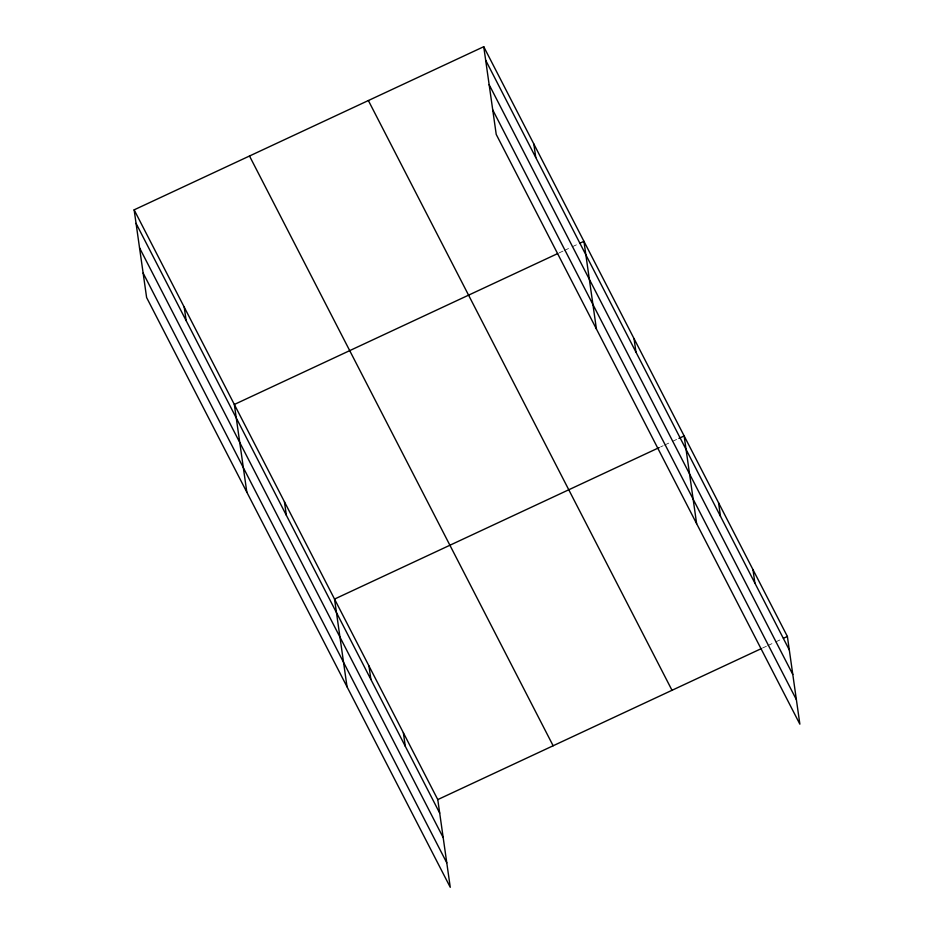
<?xml version="1.0" encoding="UTF-8"?>
<svg xmlns="http://www.w3.org/2000/svg" width="934" height="934" viewBox="0 0 934 934"><rect width="100%" height="100%" fill="white"/><g stroke="black" fill="none" stroke-linecap="round" stroke-linejoin="round"><path stroke-width="0.7" stroke-dasharray="4.67 3.5" d="M559.034 252.939L562.968 251.106M564.276 250.499L570.826 247.44M572.145 246.821L577.387 244.381M660.548 446.954L663.163 445.728M664.483 445.109L671.032 442.051M672.34 441.443L678.901 438.385M762.471 648.079L766.405 646.246M767.725 645.627L774.274 642.569M775.582 641.962L780.824 639.51"/><path stroke-width="1.4" d="M134.134 209.846L437.777 799.597L450.258 887.3L146.615 297.549L134.134 209.846L483.742 46.7L787.385 636.451L799.866 724.154L496.223 134.403L483.742 46.7M557.726 253.558L234.341 404.469L246.821 492.171M580.002 243.155L583.937 241.322L596.417 329.013M659.241 447.561L334.535 599.079L347.028 686.782M678.901 438.385L684.143 435.933L696.624 523.635M437.777 799.597L761.163 648.686M783.451 638.284L787.385 636.451M485.657 60.208L789.312 649.971M489.147 84.69L792.791 674.453M492.732 109.92L796.387 699.671M368.37 100.533L672.013 690.296M249.506 156.013L553.15 745.764M136.06 223.366L439.704 813.117M139.54 247.849L443.183 837.6M143.135 273.067L446.779 862.818M752.967 569.612L754.894 583.131M718.561 502.772L720.476 516.292M634.046 338.633L635.961 352.141M533.839 144.011L535.766 157.519M403.371 732.758L405.286 746.278M368.953 665.919L370.88 679.438M284.438 501.78L286.364 515.288M184.232 307.158L186.158 320.666"/></g></svg>
